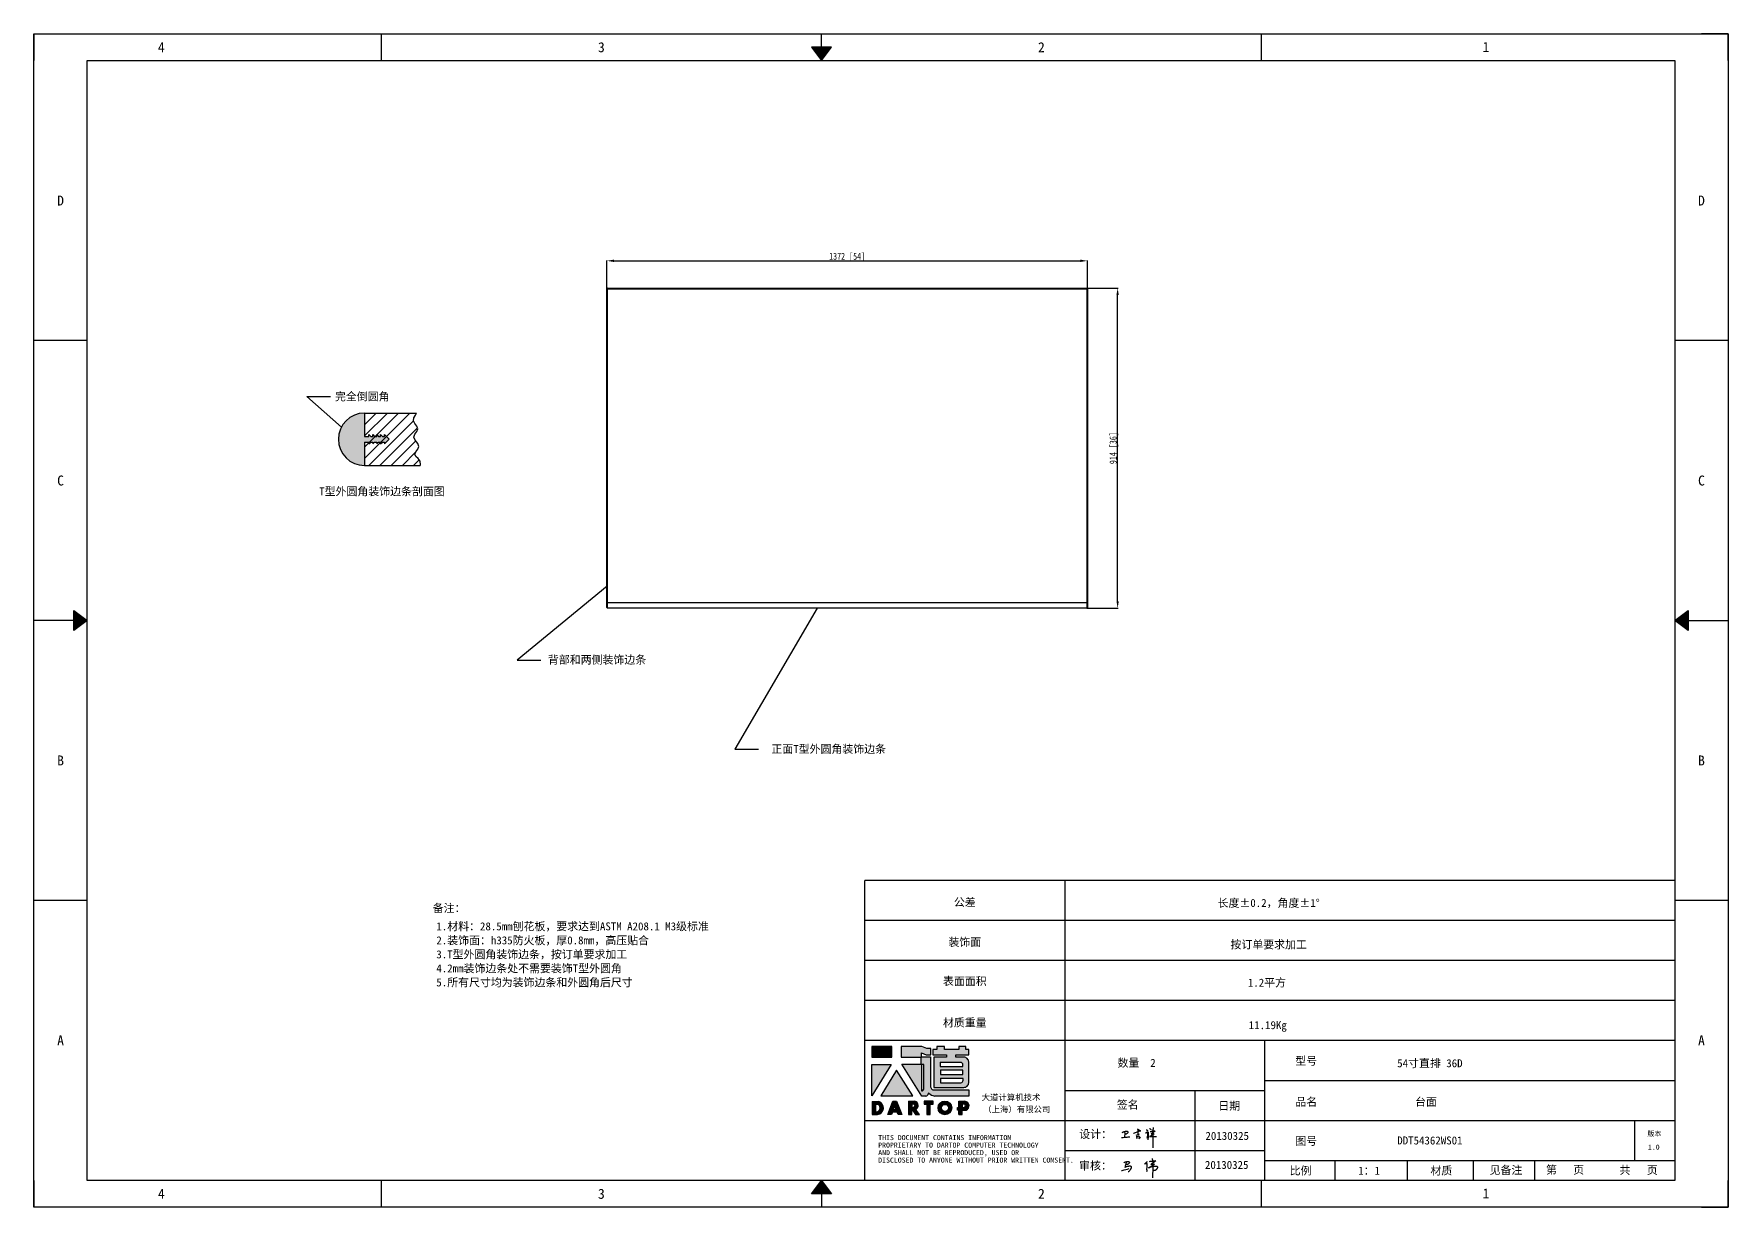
# Model space of a CAD drawing. Header units: inches. Extents: x 777 to 29406, y -38596 to 2393.
# Drawn here: x 777 to 5614, y -18662 to -15312 of the extents above; entities that cross this region are included whole.
import ezdxf
from ezdxf.enums import TextEntityAlignment as Align

# ---------------------------------------------------------------- set-up
doc = ezdxf.new("R2010")
doc.units = ezdxf.units.IN
doc.header["$LTSCALE"] = 0.605
doc.header["$MEASUREMENT"] = 0
doc.header["$PDMODE"] = 3
doc.header["$PDSIZE"] = 0.25
doc.linetypes.add('DOT', pattern=[0.2, 0.1, -0.1])
doc.layers.get('0').update_dxf_attribs({"linetype": 'CONTINUOUS'})
doc.layers.get('Defpoints').update_dxf_attribs({"linetype": 'CONTINUOUS'})
for name, color, linetype in [('02-05848-001_DXF_HATCHING', 7, 'CONTINUOUS'), ('02-05848-001_DXF_TEXT', 7, 'CONTINUOUS'), ('4', 7, 'CONTINUOUS'), ('print', 30, 'CONTINUOUS')]:
    doc.layers.add(name, color=color, linetype=linetype)
doc.layers.add('dim', color=2, linetype='CONTINUOUS', lineweight=9)
doc.styles.add('Dartop', font='')
doc.styles.add('hzHT', font='simhei.ttf')
doc.styles.get("Standard").update_dxf_attribs({"font": 'txt', "width": 0.7})
doc.styles.get('Dartop').set_extended_font_data('FangSong_GB2312')
doc.dimstyles.new('ISO-25', dxfattribs={"dimtxt": 20, "dimasz": 20, "dimexe": 1.25, "dimexo": 0.625, "dimtad": 1, "dimdec": 1, "dimtxsty": 'Standard', "dimcen": 2.5, "dimadec": 0, "dimazin": 0, "dimtfac": 1, "dimtdec": 1, "dimtmove": 0, "dimatfit": 3, "dimfxl": 0, "dimarcsym": 0})
doc.dimstyles.get("Standard").update_dxf_attribs({"dimtxt": 0.1, "dimasz": 0.125, "dimexe": 0.18, "dimexo": 0.0625, "dimgap": 0.09, "dimtad": 0, "dimtih": 1, "dimtoh": 1, "dimdec": 3, "dimzin": 4, "dimdsep": 46, "dimtxsty": 'Standard', "dimblk": '_FILLED', "dimblk1": '_FILLED', "dimblk2": '_FILLED', "dimcen": 0.09, "dimadec": 0, "dimazin": 0, "dimtol": 1, "dimtp": 0.008, "dimtm": 0.008, "dimtfac": 1, "dimtdec": 3, "dimtofl": 0, "dimtmove": 0, "dimatfit": 3, "dimldrblk": '_FILLED', "dimfxl": 0, "dimtolj": 1, "dimtzin": 4, "dimarcsym": 0})

# ---------------------------------------------------------------- blocks, each defined once
blk = doc.blocks.new('_FILLED')
at = {"color": 0, "linetype": 'ByBlock'}
blk.add_solid([(0, 0), (-1, 0.16), (-1, -0.16)], dxfattribs=at)
blk = doc.blocks.new('*U5')
at = {"color": 254, "linetype": 'Continuous', "extrusion": (0, 0, -1)}
for points in [[(-17, 0.333), (-16.812, 0.25), (-17, 0.5)], [(-17, 0.333), (-17.188, 0.25), (-16.812, 0.25)], [(-17, 0.333), (-17, 0.5), (-17.188, 0.25)]]:
    blk.add_solid(points, dxfattribs=at)
blk = doc.blocks.new('*U4')
at = {"color": 254, "linetype": 'Continuous', "extrusion": (0, 0, -1)}
for points in [[(-33.167, 11), (-33, 11), (-33.25, 11.188)], [(-33.167, 11), (-33.25, 11.188), (-33.25, 10.812)], [(-33.167, 11), (-33.25, 10.812), (-33, 11)]]:
    blk.add_solid(points, dxfattribs=at)
blk = doc.blocks.new('*U6')
at = {"color": 254, "linetype": 'Continuous'}
for points in [[(17, 21.667), (17.188, 21.75), (16.812, 21.75)], [(17, 21.667), (16.812, 21.75), (17, 21.5)], [(17, 21.667), (17, 21.5), (17.188, 21.75)]]:
    blk.add_solid(points, dxfattribs=at)
blk = doc.blocks.new('*U3')
at = {"color": 254, "linetype": 'Continuous', "extrusion": (0, 0, -1)}
for points in [[(-0.833, 11), (-0.75, 10.812), (-0.75, 11.188)], [(-0.833, 11), (-0.75, 11.188), (-1, 11)], [(-0.833, 11), (-1, 11), (-0.75, 10.812)]]:
    blk.add_solid(points, dxfattribs=at)
blk = doc.blocks.new('dadao')
for p, q in [((48, 19.2), (44.9, 10.4)), ((44.9, 10.4), (51.2, 10.4)), ((51.2, 10.4), (48, 19.2))]:
    blk.add_line(p, q)
for points in [[(41.8, 121.6), (41.8, 143.7), (-0.4, 143.7), (-0.4, 121.6), (41.8, 121.6)], [(104.8, 122), (104.8, 130.3), (114.1, 126.3), (124.2, 126.3), (124.2, 139.6), (115.9, 139.6), (105.1, 143.9), (61.5, 143.9)], [(61.7, 144), (61.7, 121.3), (103.9, 121.3)], [(113.4, 38.7), (105.1, 38.7), (63, 106.5), (103.9, 106.5), (103.9, 120.9), (103.9, 121.3)], [(109.7, 53.6), (109.7, 106.2), (104.3, 106.2), (104.3, 50.4), (106.6, 50.4)], [(144.6, 94.4), (144.6, 84.8), (192, 84.8), (192, 94.1), (144.9, 94.1)], [(120.2, 45), (119.5, 45), (119.5, 44.6)], [(0, 28), (0, 0), (11.8, 0)], [(0.1, 28), (14, 28)], [(7.1, 21.8), (7.1, 6.1), (12, 6.1)], [(7.1, 21.8), (11.4, 21.8)], [(76.8, 28.2), (76.8, 0), (84.1, 0), (84.1, 11.1), (91.6, -0.1), (100.3, -0.1), (91.7, 11.1)], [(76.8, 28.2), (90.6, 28.2)], [(84, 22.7), (84, 15.3), (87.2, 15.3)], [(84, 22.7), (87.3, 22.7)], [(183.7, 0), (183.7, 9.6), (180.6, 9.6), (180.6, 14.9), (183.8, 14.9), (183.8, 28.1), (196.1, 28.1), (196.5, 28.1)], [(183.7, 0), (190.9, 0), (190.9, 9.6), (198.8, 9.6)], [(194.9, 22.3), (190.8, 22.3), (190.8, 15), (194.4, 15)]]:
    blk.add_lwpolyline(points)
blk.add_lwpolyline([(137.1, 144.2), (137.1, 137.9), (128.3, 137.9), (128.3, 126.5), (157.3, 126.5), (157.3, 121.5), (130.3, 121.5), (130.3, 57.5), (194.4, 57.5, 0.414214), (204.4, 67.5), (204.4, 111.3, 0.414214), (194.4, 121.3), (177.5, 121.3), (177.5, 126.3), (204.7, 126.3), (204.7, 137.7), (198.2, 137.7), (198.2, 143.9), (183.3, 143.9), (183.3, 138), (153, 138), (153, 144.2), (137.1, 144.2)], format="xyb", close=True)
for points in [[(104.8, 122), (123.4, 122), (123.4, 60, 0.414214), (131.4, 52), (204.8, 52), (204.8, 39.1), (131.7, 39.1)], [(144.3, 110.8), (144.3, 101.8), (192.3, 101.8), (192.3, 105.5, 0.414214), (187.3, 110.5), (144.3, 110.5)], [(144.6, 77), (144.6, 67.5), (187.6, 67.5, 0.414214), (192.6, 72.5), (192.6, 76.4), (144.6, 76.4)]]:
    blk.add_lwpolyline(points, format="xyb")
for points in [[(-0.3, 106.2), (40.4, 106.2), (-0.3, 39.7), (-0.3, 106.2)], [(51.7, 94.1), (18.4, 39.3), (86.2, 39.3)], [(43.8, 28.2), (51.8, 28.2), (62.6, -0.1), (55, -0.1), (53.2, 5), (42.9, 5), (41.1, 0), (33.6, 0)], [(110, 28.1), (110, 21.9), (116, 21.9), (116, -0.1), (123.2, -0.1), (123.2, 22), (129.2, 22), (129.2, 28.1), (110, 28.1)]]:
    blk.add_lwpolyline(points, close=True)
for radius in [14.5, 7.44]:
    blk.add_circle((154.2, 14.2), radius)
for centre, radius, start, end in [((99.2, 60.7), 12.6, 305.6399, 325.969), ((111.6, 46.7), 8.19, 282.9811, 347.6627), ((136, 61.7), 22.9, 226.7358, 259.3209), ((8.5, 13.9), 8.49, 294.2143, 69.7177), ((9.6, 14.2), 14.4, 278.6604, 72.3203), ((86.4, 19), 3.8, 282.527, 76.7196), ((88.6, 19.4), 8.95, 290.6073, 77.2124), ((193.7, 18.7), 3.8, 280.9891, 72.5513), ((195.7, 18.6), 9.51, 288.8959, 85.2442)]:
    blk.add_arc(centre, radius, start, end)
blk = doc.blocks.new('h')
for p, q in [((20768.1, -2360.9), (20773, -2359.1)), ((20769.5, -2366.9), (20769.8, -2370.6)), ((20769.8, -2370.6), (20770.9, -2378)), ((20770.9, -2378), (20771.5, -2370.6)), ((20772.4, -2369.3), (20774.9, -2367.8)), ((20773, -2359.1), (20784.1, -2355.2)), ((20773.3, -2331.8), (20775.3, -2338.7)), ((20789.1, -2340.9), (20773.5, -2331.9)), ((20775.3, -2338.7), (20775.6, -2351.2)), ((20775.6, -2351.2), (20775.5, -2357.3)), ((20782.2, -2369.2), (20780, -2377.1)), ((20780, -2377.1), (20788.3, -2371.3)), ((20780.1, -2366.4), (20780.8, -2366.4)), ((20781.9, -2367.4), (20782.2, -2369.2)), ((20845.7, -2343.5), (20848.4, -2353)), ((20848.9, -2370.3), (20847.9, -2424)), ((20848.4, -2353), (20848.9, -2370.3))]:
    blk.add_line(p, q)
for points in [[(20696.6, -2372.4, 0.002073), (20710.6, -2371.9, 0.016137), (20719.6, -2371.3, 0.008314), (20736.9, -2369.3)], [(20699.1, -2348.2, -0.029745), (20704.6, -2345.4, -0.046842), (20708.4, -2344.2, -0.00919), (20714.3, -2343, -0.018517), (20717.2, -2342.5, -0.037841), (20720.3, -2342.4, -0.039541), (20723.2, -2342.8, -0.149785), (20726, -2344.3, -0.204935), (20726.9, -2346.6, -0.074872), (20726.5, -2348.3, -0.061615), (20725.6, -2350.3, -0.034204), (20723.8, -2352.6, -0.045776), (20722.3, -2354.1, -0.054985), (20720.4, -2355.3, -0.036348), (20717.3, -2356.5, -0.067752), (20715.7, -2356.8, -0.043553), (20713.2, -2356.7)], [(20755, -2351.9, -0.024077), (20759.9, -2350.1, -0.013147), (20768.7, -2346.5, -0.00522), (20775.4, -2344.1, -0.018517), (20777.3, -2343.4, -0.008274), (20786.3, -2341, -0.039541), (20788.3, -2340.8, -0.079216), (20789.4, -2341, -0.204935)], [(20813.5, -2350.1, 0.007348), (20815.9, -2348.7, 0.008421), (20818, -2347.3, 0.009459), (20819.7, -2346.2, -0.016325), (20820.7, -2345.5, -0.173771), (20821.8, -2345.3, -0.085159), (20823.9, -2346, -0.125883), (20826, -2347.9, -0.160659), (20826.6, -2350.1, -0.010447), (20826.5, -2352.3, -0.008247), (20826.2, -2355.1, -0.002698), (20825.3, -2374, 0.001562), (20823.9, -2383.7, 0.016137)], [(20816.8, -2335, -0.053561), (20819.6, -2336.1, -0.075272), (20821.3, -2337.3, -0.005295), (20822.5, -2338.5, -0.009337), (20823.1, -2339.1, -0.026146), (20823.7, -2339.8, -0.016644), (20824.5, -2340.9)], [(20832.1, -2329.2, -0.053561), (20834.9, -2330.3, -0.075272), (20836.7, -2331.5, -0.005295), (20837.8, -2332.6, -0.009337), (20838.5, -2333.3, -0.026146), (20839, -2334, -0.016644), (20839.8, -2335.1)], [(20836, -2343.7, -0.02797), (20842.1, -2342.6, -0.048868), (20845.6, -2342.2, -0.00919), (20851.1, -2341.4, -0.018517), (20853.9, -2341.1, -0.037841), (20856.7, -2341.2, -0.039541), (20859.4, -2341.6, -0.018282), (20840.6, -2354.7, -0.000937)], [(20847.6, -2340.2, 0.021784), (20849.6, -2335.9, 0.028296), (20850.8, -2332.4, 0.008136), (20851.9, -2328.2, 0.028913), (20852.2, -2327, 0.08193), (20852.1, -2325.9, 0.075058), (20851.7, -2324.7, 0.275043)]]:
    blk.add_lwpolyline(points, format="xyb")
for points in [[(20711.3, -2343.5), (20711.3, -2343.5), (20711.5, -2355.8), (20710.7, -2368), (20710.6, -2371.9)], [(20821.5, -2350.6), (20822.4, -2359.2), (20822.2, -2364.9), (20821.7, -2369), (20821.3, -2376.3), (20823.6, -2368.5), (20827.2, -2366.3), (20829.5, -2366.3)], [(20840.6, -2354.7), (20850, -2354.7), (20855, -2354.3), (20845.9, -2361.1), (20840.5, -2364), (20833, -2367.5), (20863.2, -2367.4), (20865.9, -2367.3)]]:
    blk.add_lwpolyline(points)
for centre, radius, start, end in [((20773.7, -2371.2), 2.3, 121.9907, 163.60158), ((20787.5, -2406), 40.3, 100.61827, 108.24823), ((20780.8, -2367.6), 1.15, 9.4675, 90)]:
    blk.add_arc(centre, radius, start, end)
blk = doc.blocks.new('*D24')
at = {"layer": 'Defpoints', "color": 0, "transparency": 16777216}
for p in [(3784.7, -15959.9), (2412.7, -16039.8), (3784.7, -16039.8)]:
    blk.add_point(p, dxfattribs=at)
at = {"layer": 'dim', "color": 0, "lineweight": -2, "transparency": 16777216}
for p, q in [((2412.7, -16039.2), (2412.7, -15958.6)), ((2432.7, -15959.9), (3764.7, -15959.9)), ((3784.7, -16039.2), (3784.7, -15958.6))]:
    blk.add_line(p, q, dxfattribs=at)
at = {"layer": 'dim', "color": 0, "transparency": 16777216}
for points in [[(2432.7, -15956.5), (2432.7, -15963.2), (2412.7, -15959.9)], [(3764.7, -15956.5), (3764.7, -15963.2), (3784.7, -15959.9)]]:
    blk.add_solid(points, dxfattribs=at)
at = {"layer": 'dim', "color": 0, "transparency": 16777216, "insert": (3098.7, -15949.2), "char_height": 20, "attachment_point": 5}
blk.add_mtext('1372 [54]', dxfattribs=at)
blk = doc.blocks.new('*D25')
at = {"layer": 'Defpoints', "color": 0, "transparency": 16777216}
for p in [(3782.7, -16037.8), (3871.1, -16037.8), (3782.7, -16951.8)]:
    blk.add_point(p, dxfattribs=at)
at = {"layer": 'dim', "color": 0, "lineweight": -2, "transparency": 16777216}
for p, q in [((3783.4, -16037.8), (3872.3, -16037.8)), ((3871.1, -16931.8), (3871.1, -16057.8)), ((3783.4, -16951.8), (3872.3, -16951.8))]:
    blk.add_line(p, q, dxfattribs=at)
at = {"layer": 'dim', "color": 0, "transparency": 16777216}
for points in [[(3867.7, -16057.8), (3874.4, -16057.8), (3871.1, -16037.8)], [(3867.7, -16931.8), (3874.4, -16931.8), (3871.1, -16951.8)]]:
    blk.add_solid(points, dxfattribs=at)
at = {"layer": 'dim', "color": 0, "transparency": 16777216, "insert": (3860.4, -16494.8), "char_height": 20, "attachment_point": 5, "rotation": 90}
blk.add_mtext('914 [36]', dxfattribs=at)

msp = doc.modelspace()

# ---------------------------------------------------------------- hatches: boundary and pattern name
for points in [[(3226.38, -18203.96), (3169.43, -18203.96), (3169.43, -18233.71), (3226.38, -18233.71)], [(3224.55, -18254.53), (3169.58, -18254.53), (3169.58, -18344.28)], [(3239.79, -18270.82), (3194.85, -18344.88), (3286.35, -18344.88)], [(3344.45, -18360.03), (3318.45, -18360.03), (3318.45, -18368.28), (3326.56, -18368.28), (3326.56, -18398.01), (3336.27, -18398.01), (3336.27, -18368.26), (3344.45, -18368.26)]]:
    msp.add_hatch(color=0).paths.add_polyline_path(points)
h = msp.add_hatch(color=0)
h.paths.add_polyline_path([(3311.5, -18222.04), (3324.07, -18227.47), (3337.66, -18227.47), (3337.66, -18209.48), (3326.45, -18209.48), (3311.84, -18203.72), (3253.3, -18203.72), (3253.3, -18234.14), (3310.26, -18234.14), (3310.26, -18234.75), (3310.26, -18254.19), (3255.02, -18254.19), (3311.83, -18345.62), (3323.08, -18345.62, 0.2793748), (3331.3, -18337.64), (3331.3, -18337.22), (3332.29, -18337.22, 0.1431454), (3347.78, -18345.1), (3446.5, -18345.1), (3446.5, -18327.76), (3347.36, -18327.76, -0.4142136), (3336.56, -18316.96), (3336.56, -18233.17), (3311.5, -18233.17)])
h.paths.add_polyline_path([(3310.83, -18254.58), (3318.07, -18254.58), (3318.07, -18325.55, -0.0889357), (3313.87, -18329.86), (3310.81, -18329.86)], flags=16)
h = msp.add_hatch(color=0)
h.paths.add_polyline_path([(3446.33, -18212), (3437.55, -18212), (3437.55, -18203.65), (3417.47, -18203.65), (3417.47, -18211.59), (3376.48, -18211.59), (3376.48, -18203.23), (3355.01, -18203.23), (3355.01, -18211.74), (3343.15, -18211.74), (3343.15, -18227.14), (3382.3, -18227.14), (3382.3, -18233.96), (3345.82, -18233.96), (3345.82, -18320.22), (3432.41, -18320.22, 0.4142136), (3445.91, -18306.72), (3445.91, -18247.65, 0.4142136), (3432.41, -18234.15), (3409.52, -18234.15), (3409.52, -18227.46), (3446.33, -18227.46)])
h.paths.add_polyline_path([(3422.85, -18248.77, -0.4142136), (3429.6, -18255.52), (3429.6, -18260.47), (3364.77, -18260.47), (3364.77, -18248.77)], flags=16)
h.paths.add_polyline_path([(3429.18, -18270.91), (3429.18, -18283.45), (3365.19, -18283.45), (3365.19, -18270.91)], flags=16)
h.paths.add_polyline_path([(3430.02, -18294.73), (3430.02, -18300.1, -0.4142136), (3423.27, -18306.85), (3365.19, -18306.85), (3365.19, -18294.73)], flags=16)
h = msp.add_hatch(color=0)
h.paths.add_polyline_path([(3188.84, -18360.17), (3169.99, -18360.17), (3169.99, -18397.9), (3185.87, -18397.9, 0.7930159)])
h.paths.add_polyline_path([(3186.15, -18389.64), (3179.55, -18389.64), (3179.55, -18368.43), (3185.42, -18368.43, -0.6713609)], flags=16)
h = msp.add_hatch(color=0)
h.paths.add_polyline_path([(3239.93, -18359.86), (3229.17, -18359.86), (3215.33, -18397.94), (3225.52, -18397.94), (3227.92, -18391.19), (3241.73, -18391.19), (3244.18, -18398.02), (3254.46, -18398.02)])
h.paths.add_polyline_path([(3239.09, -18383.92), (3230.54, -18383.92), (3234.74, -18371.95)], flags=16)
h = msp.add_hatch(color=0)
h.paths.add_polyline_path([(3292.24, -18359.89), (3273.69, -18359.89), (3273.69, -18397.96), (3283.5, -18397.96), (3283.5, -18382.87), (3293.57, -18398.1), (3305.41, -18398.1), (3293.82, -18382.96, 0.7440549)])
h.paths.add_polyline_path([(3283.41, -18377.23), (3283.41, -18367.23), (3287.79, -18367.23, -0.796809), (3287.72, -18377.23)], flags=16)
h = msp.add_hatch(color=0)
h.paths.add_polyline_path([(3358.59, -18378.79, 1), (3397.68, -18378.79, 1)])
h.paths.add_polyline_path([(3388.18, -18378.79, -1), (3368.09, -18378.79, -1)], flags=16)
h = msp.add_hatch(color=0)
h.paths.add_polyline_path([(3435.18, -18359.98), (3434.62, -18359.98), (3418.09, -18359.98), (3418.09, -18377.74), (3413.7, -18377.74), (3413.7, -18384.96), (3418.02, -18384.96), (3418.02, -18397.89), (3427.67, -18397.89), (3427.67, -18384.91), (3438.27, -18384.91, 0.8123038)])
h.paths.add_polyline_path([(3427.53, -18377.7), (3427.53, -18367.76), (3433.02, -18367.76, -0.7782134), (3432.46, -18377.7)], flags=16)
at = {"layer": '02-05848-001_DXF_HATCHING', "linetype": 'Continuous'}
h = msp.add_hatch(color=2, dxfattribs=at)
edge = h.paths.add_edge_path()
edge.add_line((1738.59, -16477.71), (1744.63, -16477.71))
edge.add_line((1744.63, -16477.71), (1744.63, -16482.75))
edge.add_line((1744.63, -16482.75), (1749.69, -16477.71))
edge.add_line((1749.69, -16477.71), (1755.74, -16477.71))
edge.add_line((1755.74, -16477.71), (1755.74, -16482.75))
edge.add_line((1755.74, -16482.75), (1760.8, -16477.71))
edge.add_line((1760.8, -16477.71), (1766.84, -16477.71))
edge.add_line((1766.84, -16477.71), (1766.84, -16482.75))
edge.add_line((1766.84, -16482.75), (1771.9, -16477.71))
edge.add_line((1771.9, -16477.71), (1777.94, -16477.71))
edge.add_line((1777.94, -16477.71), (1777.94, -16482.75))
edge.add_line((1777.94, -16482.75), (1791.22, -16469.52))
edge.add_line((1777.94, -16456.29), (1791.22, -16469.52))
edge.add_line((1777.94, -16461.34), (1777.94, -16456.29))
edge.add_line((1771.9, -16461.34), (1777.94, -16461.34))
edge.add_line((1766.84, -16456.29), (1771.9, -16461.34))
edge.add_line((1766.84, -16461.34), (1766.84, -16456.29))
edge.add_line((1760.8, -16461.34), (1766.84, -16461.34))
edge.add_line((1755.74, -16456.29), (1760.8, -16461.34))
edge.add_line((1755.74, -16461.34), (1755.74, -16456.29))
edge.add_line((1749.69, -16461.34), (1755.74, -16461.34))
edge.add_line((1744.63, -16456.29), (1749.69, -16461.34))
edge.add_line((1744.63, -16461.34), (1744.63, -16456.29))
edge.add_line((1738.59, -16461.34), (1744.63, -16461.34))
edge.add_line((1733.53, -16456.29), (1738.59, -16461.34))
edge.add_line((1733.53, -16461.34), (1733.53, -16456.29))
edge.add_line((1720.96, -16461.34), (1733.53, -16461.34))
edge.add_line((1720.96, -16394.72), (1720.96, -16461.34))
edge.add_arc((1720.96, -16469.52), 74.8, 90, 270)
edge.add_line((1720.96, -16477.71), (1720.96, -16544.32))
edge.add_line((1720.96, -16477.71), (1733.53, -16477.71))
edge.add_line((1733.53, -16477.71), (1733.53, -16482.75))
edge.add_line((1733.53, -16482.75), (1738.59, -16477.71))

# ---------------------------------------------------------------- linework, layer by layer
at = {"color": 0, "linetype": 'DOT'}
for p, q in [((776.76, -15311.82), (5538, -15311.82)), ((776.76, -18586.03), (776.76, -15387.97)), ((5614.14, -15387.97), (5614.14, -18586.03)), ((5538, -18662.18), (776.76, -18662.18))]:
    msp.add_line(p, q, dxfattribs=at)
at = {"color": 0}
for p, q in [((776.76, -15311.82), (776.76, -15387.97)), ((1768.85, -15387.97), (1768.85, -15311.82)), ((3025.23, -15349.89), (3025.23, -15311.82)), ((4281.61, -15387.97), (4281.61, -15311.82)), ((5614.14, -15311.82), (5538, -15311.82)), ((5614.14, -15387.97), (5614.14, -15311.82)), ((929.05, -18586.03), (929.05, -15387.97)), ((929.05, -15387.97), (5461.85, -15387.97)), ((5461.85, -15387.97), (5461.85, -18586.03)), ((929.05, -16187.48), (776.76, -16187.48)), ((5614.14, -16187.48), (5461.85, -16187.48)), ((890.98, -16987), (776.76, -16987)), ((5499.93, -16987), (5614.14, -16987)), ((3148.97, -18586.03), (3148.97, -17729.41)), ((5461.85, -17729.41), (3148.97, -17729.41)), ((3720.05, -17729.41), (3720.05, -18586.03)), ((929.05, -17786.52), (776.76, -17786.52)), ((5614.14, -17786.52), (5461.85, -17786.52)), ((5461.85, -17843.62), (3148.97, -17843.62)), ((5461.85, -17957.84), (3148.97, -17957.84)), ((5461.85, -18072.06), (3148.97, -18072.06)), ((5461.85, -18186.27), (3148.97, -18186.27)), ((4291.13, -18586.03), (4291.13, -18186.27)), ((3720.05, -18329.04), (4291.13, -18329.04)), ((4091.25, -18329.04), (4091.25, -18586.03)), ((4291.13, -18300.49), (5461.85, -18300.49)), ((3148.97, -18414.71), (3720.05, -18414.71)), ((3720.05, -18414.71), (5461.85, -18414.71)), ((5347.64, -18528.92), (5347.64, -18414.71)), ((3720.05, -18500.37), (4291.13, -18500.37)), ((4291.13, -18528.92), (5461.85, -18528.92)), ((4492.05, -18586.03), (4492.05, -18528.92)), ((4699.12, -18586.03), (4699.12, -18528.92)), ((4887.36, -18586.03), (4887.36, -18528.92)), ((5062.1, -18586.03), (5062.1, -18528.92)), ((776.76, -18586.03), (776.76, -18662.18)), ((5461.85, -18586.03), (929.05, -18586.03)), ((1768.85, -18662.18), (1768.85, -18586.03)), ((4281.61, -18662.18), (4281.61, -18586.03)), ((5614.14, -18662.18), (5614.14, -18586.03)), ((3025.23, -18624.1), (3025.23, -18662.18)), ((5538, -18662.18), (5614.14, -18662.18))]:
    msp.add_line(p, q, dxfattribs=at)
for p, q in [((2412.73, -16039.83), (3784.73, -16039.83)), ((2412.73, -16949.83), (2412.73, -16039.83)), ((2414.73, -16037.83), (3782.73, -16037.83)), ((2414.73, -16951.83), (2414.73, -16037.83)), ((3782.73, -16037.83), (3782.73, -16951.83)), ((3784.73, -16039.83), (3784.73, -16949.83)), ((3782.73, -16936.83), (2414.73, -16936.83)), ((3782.73, -16951.83), (2414.73, -16951.83)), ((3969.6, -18523.34), (3971.24, -18537.03)), ((3965.31, -18546.97), (3959.69, -18550.01)), ((3969.34, -18544.82), (3965.31, -18546.97)), ((3965.54, -18540.27), (3972.67, -18540.27)), ((3976.48, -18539.93), (3969.34, -18544.82)), ((3971.51, -18547.13), (3970.9, -18578.58)), ((3971.24, -18537.03), (3971.51, -18547.13)), ((3972.67, -18540.27), (3976.48, -18539.93))]:
    msp.add_line(p, q)
at = {"color": 2, "linetype": 'Continuous'}
for p, q in [((1720.96, -16427.98), (1754.22, -16394.72)), ((1720.96, -16460.01), (1786.25, -16394.72)), ((1720.96, -16492.04), (1818.28, -16394.72)), ((1720.96, -16524.06), (1850.3, -16394.72)), ((1732.72, -16544.32), (1860.44, -16416.61)), ((1764.75, -16544.32), (1871.89, -16437.19)), ((1796.78, -16544.32), (1867.12, -16473.98)), ((1828.81, -16544.32), (1866.62, -16506.51)), ((1860.83, -16544.32), (1876.69, -16528.47))]:
    msp.add_line(p, q, dxfattribs=at)
at = {"color": 7, "linetype": 'Continuous'}
for p, q in [((1720.96, -16394.72), (1720.96, -16461.34)), ((1720.96, -16394.72), (1869.34, -16394.72)), ((1866.61, -16400.37), (1869.34, -16394.72)), ((1860.38, -16416.49), (1861.96, -16408.52)), ((1864.21, -16424.41), (1860.38, -16416.49)), ((1861.96, -16408.52), (1866.61, -16400.37)), ((1870.06, -16432.25), (1864.21, -16424.41)), ((1872.99, -16440.14), (1870.06, -16432.25)), ((1870.1, -16447.73), (1872.99, -16440.14)), ((1720.96, -16461.34), (1733.53, -16461.34)), ((1720.96, -16477.71), (1720.96, -16544.32)), ((1720.96, -16477.71), (1733.53, -16477.71)), ((1733.53, -16461.34), (1733.53, -16456.29)), ((1733.53, -16456.29), (1738.59, -16461.34)), ((1733.53, -16482.75), (1738.59, -16477.71)), ((1733.53, -16477.71), (1733.53, -16482.75)), ((1738.59, -16461.34), (1744.63, -16461.34)), ((1738.59, -16477.71), (1744.63, -16477.71)), ((1744.63, -16461.34), (1744.63, -16456.29)), ((1744.63, -16456.29), (1749.69, -16461.34)), ((1744.63, -16482.75), (1749.69, -16477.71)), ((1744.63, -16477.71), (1744.63, -16482.75)), ((1749.69, -16461.34), (1755.74, -16461.34)), ((1749.69, -16477.71), (1755.74, -16477.71)), ((1755.74, -16461.34), (1755.74, -16456.29)), ((1755.74, -16456.29), (1760.8, -16461.34)), ((1755.74, -16482.75), (1760.8, -16477.71)), ((1755.74, -16477.71), (1755.74, -16482.75)), ((1760.8, -16461.34), (1766.84, -16461.34)), ((1760.8, -16477.71), (1766.84, -16477.71)), ((1766.84, -16461.34), (1766.84, -16456.29)), ((1766.84, -16456.29), (1771.9, -16461.34)), ((1766.84, -16482.75), (1771.9, -16477.71)), ((1766.84, -16477.71), (1766.84, -16482.75)), ((1771.9, -16461.34), (1777.94, -16461.34)), ((1771.9, -16477.71), (1777.94, -16477.71)), ((1777.94, -16461.34), (1777.94, -16456.29)), ((1777.94, -16456.29), (1791.22, -16469.52)), ((1777.94, -16482.75), (1791.22, -16469.52)), ((1777.94, -16477.71), (1777.94, -16482.75)), ((1861.95, -16463), (1864.87, -16455.37)), ((1865.75, -16472.21), (1861.95, -16463)), ((1864.87, -16455.37), (1870.1, -16447.73)), ((1872.86, -16481.37), (1865.75, -16472.21)), ((1872.75, -16497.86), (1876.14, -16490.58)), ((1876.14, -16490.58), (1872.86, -16481.37)), ((1864.32, -16511.86), (1867.26, -16505.03)), ((1867.26, -16518.38), (1864.32, -16511.86)), ((1867.26, -16505.03), (1872.75, -16497.86)), ((1873.6, -16524.8), (1867.26, -16518.38)), ((1879.29, -16531.57), (1873.6, -16524.8)), ((1880.64, -16542.94), (1879.29, -16531.57)), ((1879.99, -16544.32), (1880.64, -16542.94)), ((1720.96, -16544.32), (1879.99, -16544.32))]:
    msp.add_line(p, q, dxfattribs=at)
at = {"color": 0}
for points in [[(3025.23, -15387.97), (3053.79, -15349.89), (2996.68, -15349.89), (3025.23, -15387.97)], [(929.05, -16987), (890.98, -17015.55), (890.98, -16958.44), (929.05, -16987)], [(5461.85, -16987), (5499.93, -16958.44), (5499.93, -17015.55), (5461.85, -16987)], [(3025.23, -18586.03), (3053.79, -18624.1), (2996.68, -18624.1), (3025.23, -18586.03)]]:
    msp.add_lwpolyline(points, close=True, dxfattribs=at)
for points in [[(3888.38, -18535.34, -0.029745), (3891.64, -18533.7, -0.0468422), (3893.85, -18532.99, -0.0091902), (3897.3, -18532.29, -0.0185172), (3899.03, -18532.04, -0.0378406), (3900.82, -18531.99, -0.0395413), (3902.51, -18532.2, -0.1497852), (3904.17, -18533.1, -0.2049352), (3904.68, -18534.41, -0.0748717), (3904.48, -18535.45, -0.0616146), (3903.92, -18536.59, -0.0342039), (3902.9, -18537.94, -0.0457759), (3901.98, -18538.81, -0.054985), (3900.88, -18539.51, -0.0363479), (3899.05, -18540.24, -0.0677521), (3898.13, -18540.4, -0.0435534), (3896.69, -18540.32)], [(3959.69, -18550.01, -0.029745), (3964.79, -18547.46, -0.0468422), (3968.24, -18546.35, -0.0091902), (3973.62, -18545.26, -0.0185172), (3976.31, -18544.87, -0.0378406), (3979.1, -18544.78, -0.0395413), (3981.74, -18545.11, -0.1497852), (3984.33, -18546.52, -0.2049352), (3985.12, -18548.57, -0.0748717), (3984.82, -18550.18, -0.0616146), (3983.94, -18551.97, -0.0342039), (3982.34, -18554.07, -0.0457759), (3980.92, -18555.43, -0.054985), (3979.19, -18556.52, -0.0363479), (3976.34, -18557.65, -0.0677521), (3974.9, -18557.9, -0.0435534), (3972.65, -18557.78)], [(3962.03, -18531.86, -0.0279703), (3966.65, -18531, -0.0488679), (3969.32, -18530.72, -0.0091902), (3973.53, -18530.1, -0.0185172), (3975.63, -18529.9, -0.0378406), (3977.78, -18529.95, -0.0395413), (3979.82, -18530.31, -0.0182819), (3965.54, -18540.27, -0.0009369)]]:
    msp.add_lwpolyline(points, format="xyb")
msp.add_lwpolyline([(3895.57, -18532.63), (3895.57, -18532.63), (3894.48, -18539.32), (3892.69, -18545.61), (3891.51, -18549.47)])
for centre, radius, start, end in [((2414.73, -16039.83), 2, 90, 180), ((3782.73, -16039.83), 2, 0, 90), ((2414.73, -16949.83), 2, 180, 270), ((3782.73, -16949.83), 2, 270, 0), ((3880.03, -18545.96), 12.07, 281.07698, 291.21263), ((3614.67, -17468.84), 1121.29, 283.91895, 284.97151), ((3909.95, -18581.39), 36.86, 113.20245, 120.0175), ((3901.3, -18561.2), 14.9, 102.47486, 113.20245), ((3922.9, -18658.81), 114.87, 100.36867, 102.47486), ((3898.9, -18551.61), 9.51, 283.81625, 294.03051), ((3907.32, -18573.66), 28.31, 96.12534, 100.36867), ((3900.93, -18556.31), 4.39, 294.83643, 309.90113), ((3842.47, -18502.38), 83.89, 316.91956, 320.58866), ((3905.81, -18559.61), 14.17, 87.45704, 96.12534), ((3905.86, -18558.42), 12.98, 78.39957, 87.45704), ((3890.01, -18543.13), 21.33, 324.09481, 331.37836), ((3907.69, -18549.49), 3.86, 44.32465, 78.39957), ((3906.56, -18551.5), 2.85, 319.57307, 337.48549), ((3898.71, -18545.23), 12.81, 324.91067, 333.34843), ((3904.94, -18547.56), 6.24, 326.76781, 340.87102), ((3908.93, -18548.28), 2.14, 357.99839, 44.32465), ((3906.83, -18548.21), 4.24, 340.87102, 357.99839), ((3920.21, -18490.04), 56.38, 299.26546, 300.9495), ((4047.94, -18962.63), 435.33, 102.46592, 103.2053), ((3751.28, -18328.84), 288.25, 313.36613, 315.29608), ((4864.43, -18693.49), 920.05, 171.41017, 171.76808), ((3954.01, -18539.41), 1.84, 52.37575, 91.29116), ((2332.79, -18487.12), 1623.37, 357.56566, 358.05728), ((3953.38, -18539.12), 2.11, 357.19683, 33.70518), ((3905.84, -18536.01), 49.77, 352.91255, 354.80268), ((3924.51, -18537.71), 31.02, 354.80268, 357.19683)]:
    msp.add_arc(centre, radius, start, end)
at = {"color": 7, "linetype": 'Continuous'}
msp.add_arc((1720.96, -16469.52), 74.8, 90, 270, dxfattribs=at)
at = {"layer": 'print'}
msp.add_lwpolyline([(776.76, -15311.82), (5614.14, -15311.82), (5614.14, -18662.18), (776.76, -18662.18)], close=True, dxfattribs=at)

# ---------------------------------------------------------------- block references
at = {"color": 0, "linetype": 'Continuous', "xscale": 152.2888407109637, "yscale": 152.2888407109637, "zscale": 152.2888407109637}
for name, p in [('*U6', (436.32, -18662.18)), ('*U3', (776.76, -18662.18)), ('*U4', (436.32, -18662.18)), ('*U5', (436.32, -18662.18))]:
    msp.add_blockref(name, p, dxfattribs=at)
at = {"color": 0}
for name, p, xscale, yscale, zscale in [('dadao', (3169.99, -18397.9), 1.349832906196347, 1.349832906196347, 1.349832906196347), ('h', (-8239.53, -17073.56), 0.585704211006083, 0.585704211006083, 0.585704211006083)]:
    msp.add_blockref(name, p, dxfattribs=dict(at, xscale=xscale, yscale=yscale, zscale=zscale))

# ---------------------------------------------------------------- texts
for s, height, style, p in [('4', 28.55, 'Dartop', (1140.66, -15349.89)), ('3', 28.55, 'Dartop', (2397.04, -15349.89)), ('2', 28.55, 'Dartop', (3653.42, -15349.89)), ('1', 28.55, 'Dartop', (4922.82, -15348.99)), ('D', 28.55, 'Dartop', (852.91, -15787.72)), ('D', 28.55, 'Dartop', (5538, -15787.72)), ('C', 28.55, 'Dartop', (852.91, -16587.24)), ('C', 28.55, 'Dartop', (5538, -16587.24)), ('T型外圆角装饰边条剖面图', 22.8433, 'hzHT', (1770.58, -16618.25)), ('B', 28.55, 'Dartop', (852.91, -17386.76)), ('B', 28.55, 'Dartop', (5538, -17386.76)), ('备注：', 22.843, 'hzHT', (1962.24, -17808.41)), ('公差', 22.843, 'hzHT', (3434.76, -17791.53)), ('长度%%P0.2，角度%%P1%%D', 22.8433, 'hzHT', (4302.31, -17793.59)), ('1.材料：28.5mm刨花板，要求达到ASTM A208.1 M3级标准', 22.8433, 'hzHT', (2314.93, -17860.39)), ('2.装饰面：h335防火板，厚0.8mm，高压贴合           ', 22.8433, 'hzHT', (2314.93, -17900.39)), ('装饰面', 22.843, 'hzHT', (3434.76, -17905.4)), ('按订单要求加工', 22.843, 'hzHT', (4302.31, -17912.37)), ('3.T型外圆角装饰边条，按订单要求加工               ', 22.8433, 'hzHT', (2314.93, -17940.39)), ('4.2mm装饰边条处不需要装饰T型外圆角                ', 22.8433, 'hzHT', (2314.93, -17980.39)), ('5.所有尺寸均为装饰边条和外圆角后尺寸              ', 22.8433, 'hzHT', (2314.93, -18020.39)), ('表面面积', 22.843, 'hzHT', (3434.76, -18017.08)), ('1.2平方', 22.843, 'hzHT', (4297.35, -18021.25)), ('材质重量', 22.843, 'hzHT', (3434.76, -18135.32)), ('11.19Kg', 22.843, 'hzHT', (4299.83, -18142.5)), ('A', 28.55, 'Dartop', (852.91, -18186.27)), ('A', 28.55, 'Dartop', (5538, -18186.27)), ('数量  2', 22.843, 'hzHT', (3925.26, -18250.22)), ('型号', 22.843, 'hzHT', (4409.65, -18244.38)), ('54寸直排 36D', 22.843, 'hzHT', (4762.68, -18251.38)), ('签名', 22.843, 'hzHT', (3899.91, -18370.02)), ('日期', 22.843, 'hzHT', (4189.76, -18372.83)), ('品名', 22.843, 'hzHT', (4409.65, -18361.65)), ('台面', 22.843, 'hzHT', (4751.59, -18361.65)), ('20130325', 22.843, 'hzHT', (4183.9, -18458.71)), ('图号', 22.843, 'hzHT', (4409.65, -18473.3)), ('DDT54362WS01', 22.8433, 'hzHT', (4762.68, -18471.81)), ('版本', 14.277, 'hzHT', (5403.64, -18452.61)), ('1.0', 14.277, 'Dartop', (5401.93, -18490.77)), ('20130325', 22.843, 'hzHT', (4182.54, -18541.59)), ('比例', 22.843, 'hzHT', (4393.72, -18558.07)), ('1：1', 22.843, 'hzHT', (4589.01, -18558.07)), ('材质', 22.843, 'hzHT', (4795.35, -18558.07)), ('见备注', 22.843, 'hzHT', (4979.87, -18556.4)), ('第   页', 22.843, 'hzHT', (5148.71, -18555.7)), ('共   页', 22.843, 'hzHT', (5358.55, -18556.53)), ('4', 28.55, 'Dartop', (1140.66, -18624.1)), ('3', 28.55, 'Dartop', (2397.04, -18624.1)), ('2', 28.55, 'Dartop', (3653.42, -18624.1)), ('1', 28.55, 'Dartop', (4922.82, -18623.2))]:
    msp.add_text(s, height=height, dxfattribs=dict(at, style=style)).set_placement(p, align=Align.MIDDLE_CENTER)
at = {"color": 0, "style": 'hzHT'}
for s, height, p in [('THIS DOCUMENT CONTAINS INFORMATION', 14.2771, (3187.51, -18470.81)), ('PROPRIETARY TO DARTOP COMPUTER TECHNOLOGY', 14.2771, (3187.51, -18492.23)), ('设计：', 22.843, (3761.53, -18465.19)), ('AND SHALL NOT BE REPRODUCED, USED OR', 14.2771, (3187.51, -18513.65)), ('DISCLOSED TO ANYONE WITHOUT PRIOR WRITTEN CONSENT.', 14.2771, (3187.51, -18535.06)), ('审核：', 22.843, (3761.19, -18555.14))]:
    msp.add_text(s, height=height, dxfattribs=at).set_placement(p)
at = {"layer": '4', "color": 0, "style": 'hzHT'}
for s, p in [('大道计算机技术', (3482.8, -18357.41)), ('（上海）有限公司', (3487.11, -18391.56))]:
    msp.add_text(s, height=17.132, dxfattribs=at).set_placement(p)
at = {"layer": 'dim', "color": 0, "style": 'hzHT'}
for s, height, p in [('完全倒圆角', 22.843, (1714.26, -16347.5)), ('背部和两侧装饰边条', 22.843, (2384.72, -17099.05)), ('正面T型外圆角装饰边条', 22.8433, (3046.24, -17353.85))]:
    msp.add_text(s, height=height, dxfattribs=at).set_placement(p, align=Align.MIDDLE_CENTER)

# ---------------------------------------------------------------- dimensions: what is measured, and where the dimension line sits
at = {"layer": 'dim'}
dim = msp.add_linear_dim(base=(3784.73, -15959.86), p1=(2412.73, -16039.83), p2=(3784.73, -16039.83), dimstyle='ISO-25', dxfattribs=at)
dim.commit()
dim.dimension.update_dxf_attribs({"geometry": '*D24', "text_midpoint": (3098.73, -15949.24)})
dim = msp.add_linear_dim(base=(3871.06, -16037.83), p1=(3782.73, -16951.83), p2=(3782.73, -16037.83), angle=90, dimstyle='ISO-25', dxfattribs=at)
dim.commit()
dim.dimension.update_dxf_attribs({"geometry": '*D25', "text_midpoint": (3860.43, -16494.83)})

# ---------------------------------------------------------------- leaders
at = {"layer": '02-05848-001_DXF_TEXT', "color": 2, "linetype": 'Continuous'}
for points in [[(1654.63, -16434.93), (1555.72, -16347.78), (1623.22, -16347.78)], [(2413.66, -16888.56), (2156.24, -17100.09), (2223.74, -17100.09)], [(3013.67, -16951.83), (2777.98, -17354.9), (2845.48, -17354.9)]]:
    msp.add_leader(points, dimstyle='Standard', override={"dimtad": 0}, dxfattribs=at)

doc.saveas('drawing.dxf')
